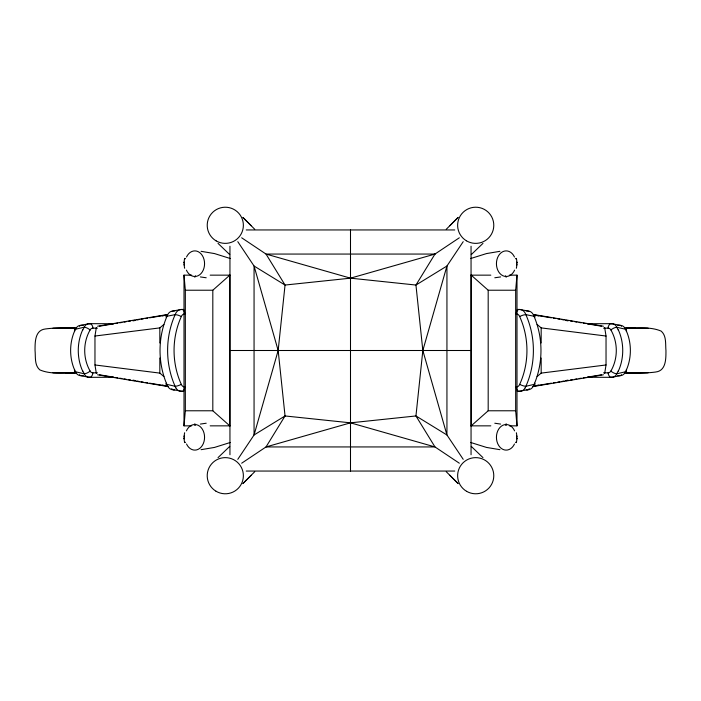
<?xml version="1.0" encoding="UTF-8"?>
<svg xmlns="http://www.w3.org/2000/svg" width="701" height="701" viewBox="0 0 701 701"><rect width="100%" height="100%" fill="white"/><g stroke="black" fill="none" stroke-linecap="round" stroke-linejoin="round"><path stroke-width="1.05" d="M184.968 258.319L184.74 259.011L184.924 258.476C183.276 259.861 184.687 270.332 184.687 268.036M184.687 432.964C184.687 430.668 183.276 441.148 184.924 442.524L184.74 441.989L184.968 442.681M516.313 268.036C516.313 270.332 517.724 259.852 516.076 258.476L516.26 259.011L516.032 258.319M516.032 442.681L516.26 441.989L516.076 442.524C517.724 441.139 516.313 430.668 516.313 432.964M184.118 435.926L184.065 436.662M516.874 265.109L516.935 264.338M184.074 262.814L184.126 262.051L184.065 262.849M516.926 438.186L516.874 438.949L516.935 438.151M191.645 425.849L184.004 425.849L185.336 410.777L185.336 290.223L184.004 275.151L191.645 275.151M509.355 425.849L516.996 425.849L515.664 410.777L515.664 290.223L516.996 275.151L509.355 275.151M96.352 373.537L94.968 364.967L94.968 336.033L96.352 327.463M604.648 373.537L606.032 364.967L606.032 336.033L604.648 327.463M175.846 387.898C164.858 364.485 164.858 336.401 175.898 312.996A9.183 7.185 84.2 0 1 181.515 309.448L183.785 309.448M74.481 331.634L75.577 329.19A8.009 6.151 83.2 0 1 80.825 325.378A4.635 2.76 83.7 0 0 79.441 326.289M626.519 369.366L625.432 371.81A8.009 6.151 83.2 0 1 620.175 375.622A4.635 2.76 83.7 0 0 621.559 374.711M184.705 313.96A4.592 3.68 -90 0 0 181.331 316.572C171.64 337.821 171.64 363.074 181.296 384.341A4.609 3.689 90 0 0 184.678 386.952M516.322 386.952A4.609 3.689 -90 0 0 519.704 384.332C529.369 363.074 529.343 337.821 519.669 316.563A4.592 3.68 90 0 0 516.295 313.96M82.832 330.013L84.208 327.236A4.732 1.647 29.9 0 1 90.105 329.969A4.11 3.295 -90 0 1 92.874 328.164L97.483 328.147M618.168 370.987L616.792 373.764A4.732 1.709 30.1 0 1 610.834 371.031A4.11 3.295 -90 0 1 608.126 372.836L603.517 372.853M525.154 387.898C536.142 364.485 536.142 336.401 525.102 312.996A9.183 7.185 -84.2 0 0 519.485 309.448L517.215 309.448M90.105 329.969C82.911 342.465 82.911 358.535 90.105 371.031A4.11 3.295 90 0 0 92.874 372.836L97.483 372.853M610.895 371.031C618.089 358.535 618.089 342.465 610.895 329.969A4.11 3.295 90 0 0 608.126 328.164L603.517 328.147M237.788 459.33L254.06 434.979L278.166 350.5L285.044 285.044L266.021 254.06L241.67 237.788M463.212 241.67L446.94 266.021L422.834 350.5L415.947 415.956L434.979 446.94L459.33 463.212M446.248 229.297L455.536 220M242.818 483.629L254.752 471.703M245.464 481L251.203 475.278M452.89 222.62L458.182 217.371M455.545 219.991L457.735 217.818M449.797 225.722L452.452 223.093M243.265 483.182L245.455 481.009M229.735 446.388L218.02 457.639M471.265 254.612L482.98 243.361M185.336 290.223L212.815 290.223L229.814 275.151L229.814 425.849L212.815 410.777L185.336 410.777M515.664 410.777L488.185 410.777L471.186 425.849L471.186 275.151L488.185 290.223L515.664 290.223M94.968 336.033L159.828 327.893L163.868 324.475M537.132 376.525L541.172 373.107L606.032 364.967M459.33 237.788L434.979 254.06L350.5 278.166L285.044 285.044L254.06 266.021L237.788 241.67M241.67 463.212L266.021 446.94L350.5 422.834L415.947 415.956L446.94 434.979L463.212 459.33M470.608 258.555L486.485 253.578L499.918 251.326M230.392 442.445L214.515 447.422L201.082 449.674M75.568 329.19L84.199 327.227M625.432 371.81L616.801 373.773M519.485 309.448L527.625 310.911A9.113 7.133 -84.2 0 1 533.987 316.221C543.249 337.751 543.31 362.908 534.092 384.463A9.122 7.115 83.4 0 1 527.774 389.782L517.294 391.456M494.792 277.771L500.61 276.93M206.208 423.229L200.39 424.07M175.171 314.644L167.013 316.23A4.644 1.148 19.7 0 0 166.444 317.395M181.515 309.448L173.375 310.911A4.609 2.76 90 0 0 172.201 311.586M133.321 320.778L135.468 320.41M162.308 315.871L164.455 315.503M536.545 385.497L538.692 385.129M565.532 380.59L567.679 380.222M97.588 326.21L166.934 314.609M99.524 326.21L113.396 323.888M115.525 323.538L117.654 323.179M119.792 322.819L121.921 322.46M124.059 322.11L126.189 321.75M128.327 321.391L130.456 321.04M132.594 320.681L134.723 320.322M136.861 319.963L138.991 319.612M141.129 319.253L143.258 318.894M145.396 318.534L147.525 318.184M149.663 317.825L166.733 314.968M533.198 386.207L551.337 383.175M553.475 382.816L555.604 382.466M557.742 382.106L559.871 381.747M562.009 381.388L564.139 381.037M566.277 380.678L568.406 380.319M570.544 379.96L572.673 379.609M574.811 379.25L576.941 378.89M579.079 378.54L581.208 378.181M583.337 377.821L585.475 377.462M587.604 377.112L601.476 374.79M532.997 386.566L603.412 374.79M625.055 328.138C637.043 328.41 649.809 326.298 661.139 331.091C666.695 335.779 665.328 344.077 665.95 350.5C665.95 358.474 666.248 370.89 655.584 372.029C645.481 373.396 635.229 373.107 625.055 372.862M75.945 372.862C63.957 372.59 51.191 374.702 39.861 369.909C34.305 365.221 35.672 356.923 35.05 350.5C35.05 342.526 34.752 330.101 45.416 328.971C55.519 327.604 65.771 327.893 75.945 328.138M52.864 328.217L74.078 327.893M624.74 328.147L648.136 328.217M52.864 372.783L76.26 372.853M626.922 373.107L648.136 372.783M587.035 323.731L611.684 323.669L620.183 325.325L617.721 325.325M113.965 377.269L89.316 377.331L80.817 375.675L83.279 375.675M246.244 229.946L454.756 229.946M210.177 275.151L230.287 275.151M470.713 275.151L490.823 275.151M174.891 310.911L173.375 310.911A9.113 7.133 84.2 0 0 167.013 316.221C157.751 337.751 157.69 362.908 166.908 384.463A9.122 7.115 -83.4 0 0 173.226 389.782L183.706 391.456M526.109 310.911L527.625 310.911A4.609 2.76 -90 0 1 528.799 311.586M626.922 327.893L634.904 327.893M229.946 350.5L471.054 350.5M66.096 373.107L74.078 373.107M173.226 389.8L174.751 389.8M526.249 389.8L527.774 389.8M210.177 425.849L230.287 425.849M470.713 425.849L490.823 425.849M246.244 471.054L454.756 471.054M83.279 325.325L80.817 325.325L89.316 323.669L113.965 323.731M617.721 375.675L620.183 375.675L611.684 377.331L587.035 377.269M66.096 327.893L76.26 328.147M624.74 372.853L634.904 373.107M537.132 324.475L541.172 327.893L606.032 336.033M94.968 364.967L159.828 373.107L163.868 376.525M201.082 251.326L214.515 253.578L230.392 258.555M200.39 276.93L206.208 277.771M494.792 423.229L500.61 424.07M499.918 449.674L486.485 447.422L470.608 442.445M534.066 314.609L603.412 326.21M534.267 314.968L551.337 317.825M553.475 318.184L555.604 318.534M557.742 318.894L559.871 319.253M562.009 319.612L564.139 319.963M566.277 320.322L568.406 320.681M570.544 321.04L572.673 321.391M574.811 321.75L576.941 322.11M579.079 322.46L581.208 322.819M583.337 323.179L585.475 323.538M587.604 323.888L601.476 326.21M99.524 374.79L113.396 377.112M115.525 377.462L117.654 377.821M119.792 378.181L121.921 378.54M124.059 378.89L126.189 379.25M128.327 379.609L130.456 379.96M132.594 380.319L134.723 380.678M136.861 381.037L138.991 381.388M141.129 381.747L143.258 382.106M145.396 382.466L147.525 382.816M149.663 383.175L167.802 386.207M97.588 374.79L168.003 386.566M536.545 315.503L538.692 315.871M565.532 320.41L567.679 320.778M133.321 380.222L135.468 380.59M162.308 385.129L164.455 385.497M525.829 314.644L533.987 316.23A4.644 1.148 -19.7 0 1 534.556 317.395M610.895 329.969A4.732 1.647 -29.9 0 1 616.731 327.288L625.432 329.19L626.519 331.634M90.166 371.031A4.732 1.709 -30.1 0 1 84.225 373.747L75.568 371.81L74.481 369.366M482.98 457.639L471.265 446.388M218.02 243.361L229.735 254.612M243.265 217.818L245.455 219.991M248.548 223.093L254.752 229.297M446.248 471.703L455.536 481M455.545 481.009L457.735 483.182M242.818 217.371L248.11 222.62M458.182 483.629L449.797 475.278M245.464 220L251.203 225.722M616.792 327.236L618.168 330.013M84.208 373.764L82.832 370.987M516.926 262.814L516.874 262.051L516.935 262.849M184.065 438.151L184.118 438.887L184.074 438.186M516.882 435.926L516.935 436.662M184.065 264.338L184.126 265.109M541.172 327.893L541.172 342.964M541.172 358.036L541.172 373.107M516.996 275.151L516.996 425.849M488.185 290.223L488.185 410.777M471.054 246.244L471.054 454.756M350.5 229.946L350.5 471.054M229.946 246.244L229.946 454.756M212.815 290.223L212.815 410.777M184.004 275.151L184.004 425.849M159.828 327.893L159.828 342.964M159.828 358.036L159.828 373.107M186.519 257.013A12.802 9.735 -90 0 1 201.196 253.999A12.802 9.735 -90 0 1 201.047 273.539A12.802 9.735 -90 0 1 186.413 270.139M195.483 425.165A2.962 1.928 90 0 1 194.852 423.728M194.852 277.272A2.962 1.928 -90 0 1 195.483 275.835M194.747 425.209A5.994 4.548 -90 0 1 194.545 425.078M75.542 371.828A8.009 6.151 -83.2 0 0 80.825 375.622A4.635 2.76 -83.7 0 1 79.441 374.711M92.926 372.853A4.705 2.804 -83.5 0 1 89.334 377.226M89.316 377.278A8.044 6.16 -83.1 0 1 84.173 373.799M75.647 371.749A4.714 1.56 -28.1 0 1 74.63 370.478M82.665 371.109A41.464 33.236 90 0 1 82.665 329.891M84.173 327.201A8.044 6.16 83.1 0 1 89.316 323.722M74.656 330.53A4.714 1.577 28.5 0 1 75.603 329.216M89.342 323.783A4.705 2.865 84.5 0 1 92.988 328.138M74.376 369.436A40.693 32.623 90 0 1 74.376 331.564M186.413 430.861A12.802 9.735 90 0 1 201.047 427.461A12.802 9.735 90 0 1 201.196 447.001A12.802 9.735 90 0 1 186.519 443.987M184.731 386.987A4.662 2.795 90 0 1 181.454 391.36M181.524 309.544A4.662 2.795 90 0 1 184.757 313.934M173.235 389.738A4.6 2.76 -90 0 1 171.71 388.669M181.445 391.456A9.183 7.159 -83.5 0 1 175.863 387.89M166.435 383.21A4.644 1.139 -19.5 0 0 166.961 384.428L175.136 386.26A4.653 1.157 -20.4 0 0 181.305 384.341M175.232 314.67A4.653 1.157 20.5 0 1 181.34 316.563M519.546 391.36A4.662 2.795 -90 0 1 516.269 386.987M516.243 313.934A4.662 2.795 -90 0 1 519.476 309.544M529.29 388.669A4.6 2.76 90 0 1 527.765 389.738M525.137 387.89A9.183 7.159 83.5 0 1 519.555 391.456M534.565 383.21A4.644 1.139 19.5 0 1 534.039 384.428L525.864 386.26A4.653 1.157 20.4 0 1 519.695 384.341M519.66 316.563A4.653 1.157 -20.5 0 1 525.768 314.67M514.481 443.987A12.802 9.735 -90 0 1 499.804 447.001A12.802 9.735 -90 0 1 499.953 427.461A12.802 9.735 -90 0 1 514.587 430.861M611.666 377.226A4.705 2.804 83.5 0 1 608.074 372.853M616.827 373.799A8.044 6.16 83.1 0 1 611.684 377.278M626.37 370.478A4.714 1.56 28.1 0 1 625.353 371.749M618.335 329.891A41.464 33.236 -90 0 1 618.335 371.109M611.684 323.722A8.044 6.16 -83.1 0 1 616.827 327.201M625.458 329.172A8.009 6.151 -83.2 0 0 620.175 325.378A4.635 2.76 -83.7 0 1 621.559 326.289M625.397 329.216A4.714 1.577 -28.5 0 1 626.343 330.53M608.012 328.138A4.705 2.865 -84.5 0 1 611.658 323.783M626.624 331.564A40.693 32.623 -90 0 1 626.624 369.436M506.148 423.728A2.962 1.928 -90 0 1 505.517 425.165M505.517 275.835A2.962 1.928 90 0 1 506.148 277.272M506.455 425.078A5.994 4.548 -90 0 1 506.253 425.209M514.587 270.139A12.802 9.735 90 0 1 499.953 273.539A12.802 9.735 90 0 1 499.804 253.999A12.802 9.735 90 0 1 514.481 257.013M285.044 415.956L266.021 446.94L434.979 446.94L350.5 422.834L285.044 415.956L254.06 434.979L254.06 266.021L278.166 350.5L285.044 415.956M434.979 254.06L415.947 285.044L422.834 350.5L446.94 434.979L446.94 266.021L415.947 285.044L350.5 278.166L266.021 254.06L434.979 254.06M466.594 491.322A18.077 18.077 0 0 0 493.784 475.795A18.077 18.077 0 0 0 466.743 460.014A18.077 18.077 0 0 0 466.594 491.322M466.384 240.785A18.077 18.077 0 0 0 493.784 225.626A18.077 18.077 0 0 0 466.954 209.476A18.077 18.077 0 0 0 466.384 240.785M216.18 240.907A18.077 18.077 0 0 0 243.37 225.38A18.077 18.077 0 0 0 216.329 209.599A18.077 18.077 0 0 0 216.18 240.907M215.969 491.199A18.077 18.077 0 0 0 243.37 476.04A18.077 18.077 0 0 0 216.539 459.891A18.077 18.077 0 0 0 215.969 491.199"/></g></svg>
